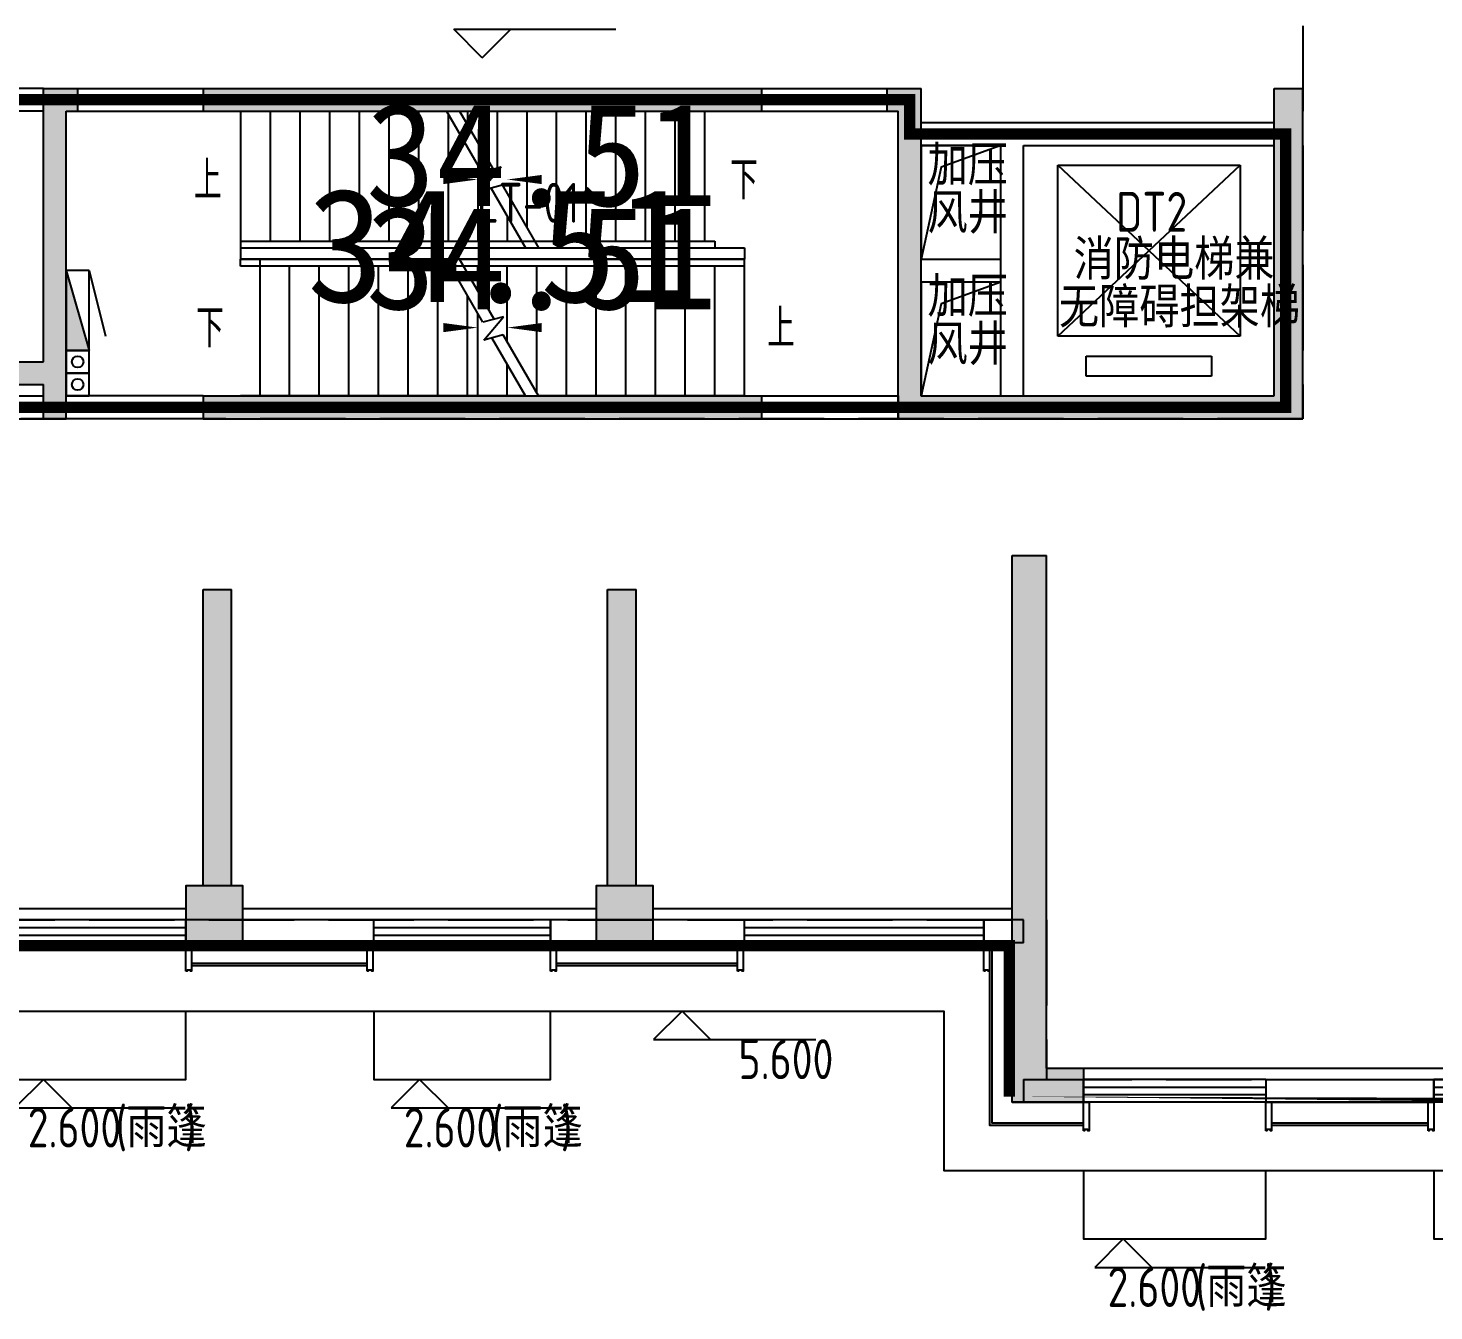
# Model space of a CAD drawing. Extents: x 512858 to 514372, y -232486 to -231710.
# Drawn here: x 513802.54 to 513814.87, y -232343.88 to -232332.62 of the extents above; entities that cross this region are included whole.
import ezdxf

# ---------------------------------------------------------------- set-up
doc = ezdxf.new("R2010")
doc.units = 0
doc.header["$LTSCALE"] = 1000
doc.linetypes.add('DASH', pattern=[0.35, 0.25, -0.1])
doc.layers.get('0').update_dxf_attribs({"color": 252})
for name, color, linetype in [('$面积结果', 7, 'Continuous'), ('0-灰色石材', 253, 'Continuous'), ('2#HXT-2F$0$A-ANNO-100-SYMB', 252, 'Continuous'), ('2#HXT-2F$0$A-FIRE-DOOR', 252, 'Continuous'), ('2#HXT-2F$0$A-HOLE-E', 253, 'Continuous'), ('2#HXT-2F$0$A-PATT-COLU', 253, 'Continuous'), ('2#HXT-2F$0$A-STAIR', 253, 'Continuous'), ('2#HXT-2F$0$A-STR-CONC-B', 253, 'Continuous'), ('2#HXT-2F$0$A-STR-CONC-C', 253, 'Continuous'), ('2#HXT-2F$0$A-WALL-S', 253, 'Continuous'), ('2#HXT-2F$0$AA-DOOR_FIRE_TEXT', 253, 'Continuous'), ('6#-造型-1F（实施版）金属型材-METAL-S', 253, 'Continuous'), ('6#-造型-银白色铝板', 252, 'Continuous'), ('A-ANNO-100-DIM-E', 253, 'Continuous'), ('A-ANNO-100-TXT', 252, 'Continuous'), ('A-ANNO-20-TXT', 252, 'Continuous'), ('A-METAL-E', 253, 'Continuous'), ('A-PATT-COLU', 253, 'Continuous'), ('A-STR-CONC-B', 252, 'Continuous'), ('A-STR-CONC-C', 253, 'Continuous'), ('A-STR-CONC-H', 253, 'Continuous'), ('A-WALL-S', 252, 'Continuous'), ('A-WINDOW', 253, 'Continuous'), ('PUB_HATCH', 252, 'Continuous'), ('PUB_TEXT', 252, 'Continuous')]:
    doc.layers.add(name, color=color, linetype=linetype)
for name, color, linetype, lineweight in [('面积-计容-住宅-1', 1, 'Continuous', 0), ('面积-计容-餐饮便利店--1', 3, 'Continuous', 0), ('面积-计容-餐饮便利店-1', 3, 'Continuous', 0)]:
    doc.layers.add(name, color=color, linetype=linetype, lineweight=lineweight)
doc.styles.add('2#HXT-2F$0$STANDARD', font='GBENOR', dxfattribs={"bigfont": 'GBCBIG'})
doc.styles.add('dw', font='simhei.ttf')
doc.styles.add('TYDG_02', font='TSSDENG.shx', dxfattribs={"width": 0.8, "bigfont": 'hztxt.shx'})

# ---------------------------------------------------------------- blocks, each defined once
blk = doc.blocks.new('2新332#HXT-2F$0$$TWTSYS$00000508')
for p, q in [((-0.5, 0.5), (0.3236161731911125, 1.224064056863426)), ((-0.5, 0.5), (-0.5, -0.5)), ((-0.5, -0.5), (0.5, 0.5)), ((0.5, 0.5), (-0.5, 0.5)), ((0.5, -0.5), (0.5, 0.5)), ((-0.5, -0.5), (0.5, -0.5))]:
    blk.add_line(p, q)
blk.add_solid([(0.5, -0.5), (0.5, 0.5), (-0.5, -0.5)])
blk = doc.blocks.new('2新154_FZH')
blk.add_lwpolyline([(-0.5, -0.5), (0.5, -0.5), (0.5, 0.5), (-0.5, 0.5)], close=True)
at = {"layer": 'PUB_HATCH'}
blk.add_solid([(-0.5, -0.5), (0.5, -0.5), (-0.5, 0.5), (0.5, 0.5)], dxfattribs=at)
blk = doc.blocks.new('2新322#HXT-2F$0$$DorLib2D$00000231')
at = {"color": 0}
for p, q in [((-0.4999999999999947, 7.1e-15), (-0.2500000000000284, 0.4330127018921708)), ((0.5000000000000053, 7.1e-15), (0.250000000000032, 0.4330127018921708))]:
    blk.add_line(p, q, dxfattribs=at)
for centre, radius, start, end in [((-0.4999999999996803, 3.055e-13), 0.499999999999681, 0, 59.99999999996344), ((0.5000000000000426, -2.49e-14), 0.4999999999999835, 120.0000000000366, 180)]:
    blk.add_arc(centre, radius, start, end, dxfattribs=at)
blk = doc.blocks.new('2新312#HXT-2F')
at = {"layer": '2#HXT-2F$0$A-PATT-COLU'}
for points in [[(-52312.02434097727, -20647.7658579464), (-52012.02434097687, -20897.7658579464), (-52012.02434097695, -20497.76585794636), (-52312.02434097695, -20497.76585794636)], [(-59162.02434097696, -20897.76585794636), (-58262.02434097687, -20897.76585794653), (-58112.0243409769, -20814.43252461308), (-58112.02434097696, -20647.76585794636), (-59162.02434097696, -20647.76585794636)], [(-58112.0243409769, -20814.43252461308), (-57962.02434097687, -20897.76585794635), (-54612.02434097695, -20897.76585794636), (-54612.02434097695, -20647.76585794636), (-58112.02434097696, -20647.76585794636)], [(-54612.02434097695, -20647.76585794636), (-54612.02434097695, -20897.76585794636), (-52412.02434097695, -20897.76585794636), (-52412.02434097695, -20647.76585794636)], [(-52412.02434097695, -20647.76585794636), (-52412.02434097695, -20897.76585794636), (-52012.02434097687, -20897.7658579464), (-52312.02434097727, -20647.7658579464)], [(-51162.02434097696, -20897.76585794636), (-50412.02434097678, -20897.76585794636), (-50412.02434097678, -20647.76585794636), (-51162.02434097696, -20647.76585794636)], [(-50412.02434097678, -20647.76585794636), (-50412.02434097678, -20897.76585794636), (-47662.02434097696, -20897.76585794636), (-47662.02434097696, -20647.76585794636)], [(-47662.02434097696, -20647.76585794636), (-47662.02434097696, -20897.76585794636), (-45162.02434097698, -20897.76585794639), (-44862.02434097699, -20647.76585794634)], [(-44862.02434097696, -21497.76585794636), (-44862.02434097699, -20647.76585794634), (-45162.02434097698, -20897.76585794639), (-45162.02434097696, -21497.76585794636)], [(-57962.02434097696, -21397.76585794636), (-57962.02434097687, -20897.76585794635), (-58112.0243409769, -20814.43252461308), (-58262.02434097687, -20897.76585794653), (-58262.02434097696, -21397.76585794636)], [(-58262.02434097696, -23197.76585794636), (-57962.02434097696, -23197.76585794636), (-57962.02434097696, -23097.76187837547), (-58262.02434097696, -23097.76187837547)], [(-55862.02434097697, -23097.76585794568), (-55662.02434097697, -23297.76585794687), (-55562.02434097696, -23297.76585794636), (-55562.02434097696, -23097.76585794636)], [(-55795.35767431027, -25597.76585794636), (-55662.02434097696, -25597.76585794636), (-55662.02434097697, -23297.76585794687), (-55862.02434097697, -23097.76585794568), (-55862.02434097697, -25497.76585794642)], [(-54462.02434097696, -23297.76585794636), (-49562.02434097696, -23297.76585794636), (-49562.02434097696, -23097.76585794636), (-54462.02434097696, -23097.76585794636)], [(-48462.02434097696, -23297.76585794636), (-48362.02434097767, -23297.76585794738), (-48162.02434097687, -23097.76585794617), (-48462.02434097696, -23097.76585794636)], [(-48362.02434097698, -23497.76585794636), (-48162.02434097698, -23497.76585794636), (-48162.02434097687, -23097.76585794617), (-48362.02434097767, -23297.76585794738)], [(-45062.02434097696, -23497.76585794636), (-44812.02434097696, -23497.76585794636), (-44812.02434097696, -23097.76585794636), (-45062.02434097696, -23097.76585794636)], [(-58262.02434097682, -25497.76585794642), (-57962.02434097697, -25497.76585794642), (-57962.02434097696, -23197.76585794636), (-58262.02434097696, -23197.76585794636)], [(-48362.02434097697, -25997.76585794639), (-48162.02434097697, -25797.7658579464), (-48162.02434097698, -23497.76585794636), (-48362.02434097698, -23497.76585794636)], [(-45062.02434097698, -25797.7658579463), (-44812.02434097692, -25997.7658579464), (-44812.02434097696, -23497.76585794636), (-45062.02434097696, -23497.76585794636)], [(-57762.02434097647, -25497.76585794687), (-57762.0243409766, -25697.76585794631), (-55862.02434097687, -25697.76585794631), (-55795.35767431027, -25597.76585794636), (-55862.02434097697, -25497.76585794642)], [(-55862.02434097696, -25897.76585794636), (-55662.02434097696, -25897.76585794636), (-55662.02434097696, -25597.76585794636), (-55795.35767431027, -25597.76585794636), (-55862.02434097687, -25697.76585794631)], [(-55662.02434097696, -25997.76585794636), (-55662.02434097696, -25897.76585794636), (-55862.02434097696, -25897.76585794636), (-55862.02434097696, -25997.76585794636)], [(-54462.02434097696, -25997.76585794633), (-49562.02434097696, -25997.76585794633), (-49562.02434097696, -25797.76585794633), (-54462.02434097696, -25797.76585794633)], [(-48162.02434097697, -25797.7658579464), (-48362.02434097697, -25997.76585794639), (-47362.02434097697, -25997.76585794636), (-47362.02434097697, -25797.76585794636)], [(-47362.02434097697, -25797.76585794636), (-47362.02434097697, -25997.76585794636), (-44812.02434097692, -25997.7658579464), (-45062.02434097698, -25797.7658579463)]]:
    blk.add_hatch(color=256, dxfattribs=at).paths.add_polyline_path(points)
at = {"layer": '2#HXT-2F$0$A-ANNO-100-SYMB'}
for points in [[(-54262.02434097697, -23897.76585794687, 0, 0, 0), (-52052.02434097697, -23897.76585794687, 0, 80.00000000000001, 0), (-52352.02434097697, -23897.76585794687, 0, 0, 0)], [(-49905.78485178182, -23897.76585794687, 0, 0, 0), (-51792.02434097697, -23897.76585794687, 0, 80.00000000000001, 0), (-51492.02434097697, -23897.76585794687, 0, 0, 0)], [(-54262.02434097688, -25197.76585794687, 0, 0, 0), (-52052.02434097688, -25197.76585794687, 0, 80.00000000000001, 0), (-52352.02434097688, -25197.76585794687, 0, 0, 0)], [(-49582.02434097688, -25197.76585794687, 0, 0, 0), (-51792.02434097688, -25197.76585794687, 0, 80.00000000000001, 0), (-51492.02434097688, -25197.76585794687, 0, 0, 0)]]:
    blk.add_lwpolyline(points, format="xyseb", dxfattribs=at)
at = {"layer": '2#HXT-2F$0$A-FIRE-DOOR'}
for p, q in [((-54162.22964395968, -21697.7658579464), (-53162.22964395968, -21697.76585794635)), ((-49462.02434097695, -21697.76585794621), (-48462.02434097695, -21697.76585794621)), ((-54162.22964395968, -21797.7658579464), (-53162.22964395968, -21797.76585794635)), ((-49462.02434097695, -21797.76585794621), (-48462.02434097695, -21797.76585794621))]:
    blk.add_line(p, q, dxfattribs=at)
at = {"layer": '2#HXT-2F$0$A-HOLE-E'}
for points in [[(-54512.02434097688, -21697.76585794639), (-54262.02434097688, -21697.76585794639), (-54262.02434097688, -20897.76585794639), (-54512.02434097688, -20897.76585794639)], [(-53612.02434097688, -21097.76585794639), (-53312.02434097688, -21097.76585794639), (-53312.02434097688, -20897.76585794639), (-53612.02434097688, -20897.76585794639)], [(-52712.02434097703, -21697.76585794638), (-52512.02434097703, -21697.76585794638), (-52512.02434097703, -20897.76585794638), (-52712.02434097703, -20897.76585794638)], [(-50512.02434097615, -20897.76585794636), (-52312.02434097678, -20897.76585794638), (-52312.02434097678, -21697.76582345944), (-50512.02434097615, -21697.76582345943)], [(-47462.02434097697, -23597.76585794642), (-48162.02434097697, -23597.76585794642), (-48162.02434097697, -24597.76585794639), (-47462.02434097697, -24597.76585794639)], [(-47462.02434097706, -24797.76585794642), (-48162.02434097706, -24797.76585794642), (-48162.02434097706, -25797.76585794639), (-47462.02434097706, -25797.76585794639)]]:
    blk.add_lwpolyline(points, close=True, dxfattribs=at)
for points in [[(-54262.02434097688, -20897.76585794639), (-54426.82504989823, -20995.39681127307), (-54512.02434097688, -21697.76585794639)], [(-53312.02434097688, -20897.76585794639), (-53556.00503059058, -20953.30909384519), (-53612.02434097688, -21097.76585794639)], [(-52512.02434097703, -20897.7658579464), (-52651.42053354997, -20968.08950550971), (-52712.02434097703, -21697.76585794633)], [(-50512.02434097666, -20897.76585794641), (-52092.32231622183, -21126.81500173533), (-52312.02434097678, -21697.76582345944)], [(-47462.02434097697, -23597.76585794642), (-47984.16630304794, -23789.41009111749), (-48162.02434097697, -24597.76585794639)], [(-47462.02434097706, -24797.76585794642), (-47984.16630304803, -24989.41009111749), (-48162.02434097706, -25797.76585794639)]]:
    blk.add_lwpolyline(points, dxfattribs=at)
at = {"layer": '2#HXT-2F$0$A-STAIR'}
for p, q in [((-54132.02434097697, -23297.76585794687), (-52326.1695294093, -23297.76585794687)), ((-54132.02434097697, -23297.76585794687), (-54132.02434097687, -24437.76585794687)), ((-53872.02434097697, -23297.76585794687), (-53872.02434097687, -24437.76585794687)), ((-53612.02434097697, -23297.76585794687), (-53612.02434097687, -24437.76585794687)), ((-53352.02434097697, -23297.76585794687), (-53352.02434097687, -24437.76585794687)), ((-53092.02434097697, -23297.76585794687), (-53092.02434097687, -24437.76585794687)), ((-52832.02434097697, -23297.76585794687), (-52832.02434097687, -24437.76585794687)), ((-52572.02434097697, -23297.76585794687), (-52572.02434097687, -24437.76585794687)), ((-52326.16952940967, -23297.76585794687), (-52016.94307331976, -23833.36179093902)), ((-52210.69947557159, -23297.76585794687), (-49712.02434097697, -23297.76585794687)), ((-52210.69947557178, -23297.76585794687), (-51916.94307331978, -23806.5668716959)), ((-52142.02434097706, -23297.76585794691), (-52142.02434097704, -23416.71468028157)), ((-51882.02434097706, -23297.7658579469), (-51882.024340977, -23797.2104255644)), ((-51622.02434097706, -23297.76585794687), (-51622.02434097697, -24317.38110021746)), ((-51362.02434097706, -23297.76585794687), (-51362.02434097696, -24437.76585794687)), ((-51102.02434097706, -23297.76585794687), (-51102.02434097696, -24437.76585794687)), ((-50842.02434097706, -23297.76585794687), (-50842.02434097696, -24437.76585794687)), ((-50582.02434097706, -23297.76585794687), (-50582.02434097696, -24437.76585794687)), ((-50322.02434097706, -23297.76585794687), (-50322.02434097696, -24437.76585794687)), ((-50062.02434097706, -23297.76585794687), (-50062.02434097696, -24437.76585794687)), ((-52312.0243409769, -23322.26604299442), (-52312.02434097687, -24437.76585794687)), ((-57712.02434097695, -24972.76585794646), (-57712.02434097695, -23472.76585794651)), ((-57712.02434097695, -23472.76585794651), (-56112.02434097698, -23472.76585794651)), ((-57712.02434097695, -24972.76585794646), (-56112.02434097698, -23472.76585794651)), ((-57712.02434097695, -23472.76585794651), (-56112.02434097698, -24972.76585794646)), ((-56112.02434097698, -23472.76585794651), (-56112.02434097698, -24972.76585794646)), ((-52052.02434097687, -23772.59925296235), (-52052.02434097687, -24437.76585794687)), ((-51844.59152206958, -23787.18033196786), (-52017.48375643716, -23993.22527340706)), ((-52016.94307331976, -23833.36179093902), (-51844.59152206958, -23787.18033196786)), ((-46962.024340977, -25272.7658579464), (-46962.024340977, -23772.76585794637)), ((-46962.024340977, -23772.76585794637), (-45362.02434097698, -23772.76585794637)), ((-46962.024340977, -25272.7658579464), (-45362.02434097698, -23772.76585794637)), ((-46962.024340977, -23772.76585794637), (-45362.02434097698, -25272.7658579464)), ((-45362.02434097698, -23772.76585794637), (-45362.02434097698, -25272.7658579464)), ((-52017.48375643716, -23993.22527340706), (-51837.08376988862, -23944.88724269572)), ((-51937.0837698886, -23971.68216193884), (-51633.34920638218, -24497.76585794687)), ((-51837.08376988862, -23944.88724269572), (-51517.8791525442, -24497.76585794687)), ((-51792.02434097683, -24222.93246293155), (-51792.02434097687, -24437.76585794687)), ((-54132.02434097687, -24437.76585794687), (-54132.02434097697, -24497.76585794687)), ((-54132.02434097697, -24437.76585794687), (-49972.02434097694, -24437.76585794687)), ((-54132.02434097697, -24437.76585794687), (-54132.02434097697, -24497.76585794687)), ((-54132.02434097697, -24497.76585794687), (-51633.34920638249, -24497.76585794687)), ((-54132.02434097697, -24497.76585794687), (-49972.02434097694, -24497.76585794687)), ((-51607.87915254406, -24497.76585794687), (-49802.02434097706, -24497.76585794687)), ((-49972.02434097694, -24437.76585794687), (-49972.02434097694, -24497.76585794687)), ((-49712.02434097688, -24597.76585794687), (-54132.02434097688, -24597.76585794687)), ((-54132.02434097688, -24657.76585794687), (-54132.02434097688, -24597.76585794687)), ((-49712.02434097688, -24657.76585794687), (-54132.02434097688, -24657.76585794687)), ((-52156.16952940944, -24597.76585794687), (-53962.02434097691, -24597.76585794687)), ((-53962.0243409769, -24657.76585794687), (-53962.02434097691, -24597.76585794687)), ((-53962.02434097691, -25797.76585794687), (-53962.0243409769, -24657.76585794687)), ((-53702.02434097691, -25797.76585794687), (-53702.0243409769, -24657.76585794687)), ((-53442.02434097691, -25797.76585794687), (-53442.0243409769, -24657.76585794687)), ((-53182.02434097691, -25797.76585794687), (-53182.0243409769, -24657.76585794687)), ((-52922.02434097691, -25797.76585794687), (-52922.0243409769, -24657.76585794687)), ((-52662.02434097691, -25797.76585794687), (-52662.0243409769, -24657.76585794687)), ((-52402.02434097691, -25797.76585794687), (-52402.0243409769, -24657.76585794687)), ((-52006.96491206615, -25150.64447319613), (-52326.16952940951, -24597.76585794687)), ((-49712.02434097688, -24597.76585794687), (-52210.69947557161, -24597.76585794687)), ((-51906.96491206612, -25123.84955395301), (-52210.69947557166, -24597.76585794687)), ((-52052.02434097671, -24872.599252963), (-52052.02434097687, -24657.76585794687)), ((-51792.02434097671, -25322.93246293129), (-51792.02434097687, -24657.76585794687)), ((-51532.02434097671, -25773.26567289942), (-51532.02434097687, -24657.76585794687)), ((-51272.02434097688, -25797.76585794687), (-51272.02434097687, -24657.76585794687)), ((-51012.02434097688, -25797.76585794687), (-51012.02434097687, -24657.76585794687)), ((-50752.02434097688, -25797.76585794687), (-50752.02434097687, -24657.76585794687)), ((-50492.02434097688, -25797.76585794687), (-50492.02434097687, -24657.76585794687)), ((-50232.02434097688, -25797.76585794687), (-50232.02434097687, -24657.76585794687)), ((-49972.02434097688, -25797.76585794687), (-49972.02434097687, -24657.76585794687)), ((-49712.02434097687, -24657.76585794687), (-49712.02434097688, -24597.76585794687)), ((-49712.02434097688, -24657.76585794687), (-49712.02434097688, -24597.76585794687)), ((-49712.02434097688, -25797.76585794687), (-49712.02434097687, -24657.76585794687)), ((-56112.02434097698, -24972.76585794646), (-57712.02434097695, -24972.76585794646)), ((-52142.02434097691, -25797.76585794687), (-52142.02434097691, -24916.71468028148)), ((-57437.024340977, -25322.76585794667), (-57437.024340977, -25147.76585794656)), ((-57437.024340977, -25147.76585794656), (-56387.02434097692, -25147.76585794656)), ((-56387.02434097692, -25147.76585794656), (-56387.02434097692, -25322.76585794667)), ((-52052.02434097688, -25797.76585794687), (-52052.0243409767, -25072.59925296285)), ((-51826.56492551669, -25102.30644248669), (-52006.96491206615, -25150.64447319613)), ((-51999.45715988427, -25308.35138392589), (-51826.56492551669, -25102.30644248669)), ((-51827.10560863372, -25262.16992495497), (-51999.45715988427, -25308.35138392589)), ((-51517.87915254413, -25797.76585794687), (-51827.10560863372, -25262.16992495497)), ((-45362.02434097698, -25272.7658579464), (-46962.024340977, -25272.7658579464)), ((-56387.02434097692, -25322.76585794667), (-57437.024340977, -25322.76585794667)), ((-51633.34920638222, -25797.76585794687), (-51927.10560863378, -25288.9648441981)), ((-51792.02434097688, -25797.76585794687), (-51792.02434097671, -25522.93246293114)), ((-46712.02434097699, -25622.7658579463), (-46712.02434097699, -25447.7658579464)), ((-46712.02434097699, -25447.7658579464), (-45612.02434097693, -25447.7658579464)), ((-45612.02434097693, -25447.7658579464), (-45612.02434097693, -25622.7658579463)), ((-45612.02434097693, -25622.7658579463), (-46712.02434097699, -25622.7658579463)), ((-51633.3492063822, -25797.76585794688), (-54132.02434097688, -25797.76585794687)), ((-49712.02434097688, -25797.76585794687), (-51517.87915254437, -25797.76585794687))]:
    blk.add_line(p, q, dxfattribs=at)
at = {"layer": '2#HXT-2F$0$A-STR-CONC-B'}
for p, q in [((-52312.02434097727, -20647.7658579464), (-52312.02434097695, -20497.76585794636)), ((-52012.02434097687, -20897.7658579464), (-52012.02434097695, -20497.76585794636)), ((-59162.02434097696, -20647.76585794636), (-58112.02434097696, -20647.76585794636)), ((-59162.02434097696, -20647.76585794636), (-59162.02434097696, -20897.76585794636)), ((-58112.02434097696, -20647.76585794636), (-54612.02434097695, -20647.76585794636)), ((-54612.02434097695, -20647.76585794636), (-52412.02434097695, -20647.76585794636)), ((-52412.02434097695, -20647.76585794636), (-52312.02434097727, -20647.7658579464)), ((-51162.02434097696, -20647.76585794636), (-50412.02434097678, -20647.76585794636)), ((-51162.02434097696, -20647.76585794636), (-51162.02434097696, -20897.76585794636)), ((-50412.02434097678, -20647.76585794636), (-47662.02434097696, -20647.76585794636)), ((-47662.02434097696, -20647.76585794636), (-44862.02434097699, -20647.76585794634)), ((-44862.02434097696, -21497.76585794636), (-44862.02434097699, -20647.76585794634)), ((-59162.02434097696, -20897.76585794636), (-58262.02434097687, -20897.76585794653)), ((-58262.02434097696, -21397.76585794636), (-58262.02434097687, -20897.76585794653)), ((-57962.02434097696, -21397.76585794636), (-57962.02434097687, -20897.76585794635)), ((-57962.02434097687, -20897.76585794635), (-54612.02434097695, -20897.76585794636)), ((-54612.02434097695, -20897.76585794636), (-52412.02434097695, -20897.76585794636)), ((-52412.02434097695, -20897.76585794636), (-52012.02434097687, -20897.7658579464)), ((-51162.02434097696, -20897.76585794636), (-50412.02434097678, -20897.76585794636)), ((-50412.02434097678, -20897.76585794636), (-47662.02434097696, -20897.76585794636)), ((-47662.02434097696, -20897.76585794636), (-45162.02434097698, -20897.76585794639)), ((-45162.02434097696, -21497.76585794636), (-45162.02434097698, -20897.76585794639)), ((-58262.02434097696, -21397.76585794636), (-57962.02434097696, -21397.76585794636)), ((-45162.02434097696, -21497.76585794636), (-44862.02434097696, -21497.76585794636)), ((-58262.02434097696, -23197.76585794636), (-58262.02434097696, -23097.76187837547)), ((-58262.02434097696, -23097.76187837547), (-57962.02434097696, -23097.76187837547)), ((-57962.02434097696, -23197.76585794636), (-57962.02434097696, -23097.76187837547)), ((-55862.02434097697, -23097.76585794568), (-55562.02434097696, -23097.76585794636)), ((-55862.02434097697, -25497.76585794642), (-55862.02434097697, -23097.76585794568)), ((-55562.02434097696, -23097.76585794636), (-55562.02434097696, -23297.76585794636)), ((-54462.02434097696, -23097.76585794636), (-49562.02434097696, -23097.76585794636)), ((-54462.02434097696, -23097.76585794636), (-54462.02434097696, -23297.76585794636)), ((-49562.02434097696, -23097.76585794636), (-49562.02434097696, -23297.76585794636)), ((-48462.02434097696, -23097.76585794636), (-48162.02434097687, -23097.76585794617)), ((-48462.02434097696, -23097.76585794636), (-48462.02434097696, -23297.76585794636)), ((-48162.02434097698, -23497.76585794636), (-48162.02434097687, -23097.76585794617)), ((-45062.02434097696, -23497.76585794636), (-45062.02434097696, -23097.76585794636)), ((-45062.02434097696, -23097.76585794636), (-44812.02434097696, -23097.76585794636)), ((-44812.02434097696, -23497.76585794636), (-44812.02434097696, -23097.76585794636)), ((-58262.02434097704, -25497.76585794649), (-58262.02434097696, -23197.76585794636)), ((-57962.02434097697, -25497.76585794642), (-57962.02434097696, -23197.76585794636)), ((-55662.02434097697, -23297.76585794687), (-55562.02434097696, -23297.76585794636)), ((-55662.02434097696, -25597.76585794636), (-55662.02434097697, -23297.76585794687)), ((-54462.02434097696, -23297.76585794636), (-49562.02434097696, -23297.76585794636)), ((-48462.02434097696, -23297.76585794636), (-48362.02434097767, -23297.76585794738)), ((-48362.02434097698, -23497.76585794636), (-48362.02434097767, -23297.76585794738)), ((-48362.02434097697, -25997.76585794639), (-48362.02434097698, -23497.76585794636)), ((-48162.02434097697, -25797.7658579464), (-48162.02434097698, -23497.76585794636)), ((-45062.02434097698, -25797.7658579463), (-45062.02434097696, -23497.76585794636)), ((-44812.02434097692, -25997.7658579464), (-44812.02434097696, -23497.76585794636)), ((-57762.02434097662, -25497.76585794642), (-55862.02434097697, -25497.76585794642)), ((-55662.02434097696, -25897.76585794636), (-55662.02434097696, -25597.76585794636)), ((-57762.02434097674, -25697.76585794636), (-55862.02434097687, -25697.76585794631)), ((-55862.02434097696, -25897.76585794636), (-55862.02434097687, -25697.76585794631)), ((-55862.02434097696, -25997.76585794636), (-55862.02434097696, -25897.76585794636)), ((-55662.02434097696, -25997.76585794636), (-55662.02434097696, -25897.76585794636)), ((-54462.02434097696, -25797.76585794633), (-49562.02434097696, -25797.76585794633)), ((-54462.02434097696, -25797.76585794633), (-54462.02434097696, -25997.76585794633)), ((-49562.02434097696, -25797.76585794633), (-49562.02434097696, -25997.76585794633)), ((-48162.02434097697, -25797.7658579464), (-47362.02434097697, -25797.76585794636)), ((-47362.02434097697, -25797.76585794636), (-45062.02434097698, -25797.7658579463)), ((-55862.02434097696, -25997.76585794636), (-55662.02434097696, -25997.76585794636)), ((-54462.02434097696, -25997.76585794633), (-49562.02434097696, -25997.76585794633)), ((-48362.02434097697, -25997.76585794639), (-47362.02434097697, -25997.76585794636)), ((-47362.02434097697, -25997.76585794636), (-44812.02434097692, -25997.7658579464))]:
    blk.add_line(p, q, dxfattribs=at)
at = {"layer": '2#HXT-2F$0$A-WALL-S'}
for p, q in [((-52012.02434097687, -20697.76585794647), (-51162.02434097696, -20697.76585794636)), ((-54712.02434097713, -21797.76585794644), (-54712.02434097713, -20897.76585794635)), ((-54512.02434097688, -21697.76585794641), (-54512.02434097688, -20897.76585794635)), ((-52512.02434097703, -21697.76585794631), (-52512.02434097703, -20897.7658579464)), ((-52312.02434097677, -21697.76585794634), (-52312.02434097678, -20897.7658579464)), ((-52012.0243409771, -20897.76585794635), (-51162.02434097696, -20897.76585794636)), ((-50512.02434097678, -21497.76585790649), (-50512.02434097667, -20897.76585794642)), ((-50412.02434097679, -21497.76585790634), (-50412.0243409768, -20897.76585794642)), ((-47762.024340977, -21697.76585794622), (-47762.024340977, -20897.76585794639)), ((-47562.02434097696, -21797.7658579462), (-47562.02434097695, -20897.76585794639)), ((-50512.02434097693, -21697.76585794624), (-50512.02434097678, -21497.76585790649)), ((-50412.02434097679, -21497.76585790634), (-49562.02434100593, -21497.76585790633)), ((-49562.02434100593, -21697.76585794622), (-49562.02434100593, -21497.76585790633)), ((-54162.2296439598, -21697.76585794644), (-54512.02434097688, -21697.76585794641)), ((-54162.22964395979, -21797.76585794639), (-54162.2296439598, -21697.76585794644)), ((-52512.02434097703, -21697.76585794631), (-53162.22964395981, -21697.76585794639)), ((-53162.22964395981, -21697.76585794639), (-53162.2296439598, -21797.76585794633)), ((-52312.02434097677, -21697.76585794634), (-50512.02434097693, -21697.76585794624)), ((-50412.02434097654, -21797.76585794623), (-50412.02434097653, -21597.76585790638)), ((-50412.02434097653, -21597.76585790638), (-49662.02434100707, -21597.76585790638)), ((-49662.02434100708, -21797.7658579462), (-49662.02434100707, -21597.76585790638)), ((-49462.02434097737, -21697.76585794622), (-49562.02434100593, -21697.76585794622)), ((-49462.02434097737, -21797.76585794615), (-49462.02434097737, -21697.76585794622)), ((-47762.024340977, -21697.76585794622), (-48462.02434097708, -21697.76585794622)), ((-48462.02434097708, -21697.76585794622), (-48462.02434097707, -21797.76585794615)), ((-54712.02434097713, -21797.76585794644), (-54162.22964395979, -21797.76585794639)), ((-53162.2296439598, -21797.76585794633), (-52412.02434097695, -21797.76585794632)), ((-52412.02434097695, -21797.76585794632), (-50412.02434097654, -21797.76585794623)), ((-49662.02434100708, -21797.7658579462), (-49462.02434097737, -21797.76585794615)), ((-48462.02434097707, -21797.76585794615), (-47562.02434097696, -21797.7658579462)), ((-55862.02434097699, -23097.76585794642), (-57962.02434097675, -23097.76585794642)), ((-55562.02434097696, -23097.76585794636), (-54462.02434097696, -23097.76585794636)), ((-49562.02434097696, -23097.76585794636), (-48462.02434097696, -23097.76585794636)), ((-55862.02434097697, -23297.76585794631), (-57962.02434097675, -23297.76585794631)), ((-55562.02434097696, -23297.76585794636), (-54462.02434097696, -23297.76585794636)), ((-49562.02434097696, -23297.76585794636), (-48462.02434097696, -23297.76585794636)), ((-48162.02434097687, -23397.76585794642), (-47362.02434097697, -23397.76585794636)), ((-47362.02434097697, -23397.76585794636), (-45062.02434097698, -23397.76585794635)), ((-48162.02434097687, -23597.76585794642), (-47462.02434097697, -23597.76585794642)), ((-47462.02434097698, -25797.7658579463), (-47462.02434097697, -23597.76585794642)), ((-47262.02434097698, -25797.7658579463), (-47262.02434097698, -23597.7658579464)), ((-47262.02434097698, -23597.7658579464), (-45062.02434097698, -23597.7658579464)), ((-54132.02434097688, -24497.76585794687), (-49712.02434097688, -24497.76585794687)), ((-54132.02434097688, -24497.76585794687), (-54132.02434097688, -24597.76585794687)), ((-49712.02434097688, -24497.76585794687), (-49712.02434097688, -24597.76585794687)), ((-54132.02434097688, -24597.76585794687), (-49712.02434097688, -24597.76585794687)), ((-57762.02434097681, -25797.76585794639), (-55862.02434097767, -25797.76585794642)), ((-54462.02434097696, -25797.76585794633), (-55662.02434097687, -25797.76585794647)), ((-49562.02434097696, -25797.76585794636), (-48362.02434097697, -25797.76585794636)), ((-48362.02434097697, -25797.76585794636), (-48362.02434097697, -25997.76585794636)), ((-57762.02434097693, -25997.76585794642), (-55862.02434097767, -25997.76585794631)), ((-54462.02434097696, -25997.76585794633), (-55662.02434097687, -25997.76585794628)), ((-49562.02434097696, -25997.76585794636), (-48362.02434097697, -25997.76585794636))]:
    blk.add_line(p, q, dxfattribs=at)
at = {"layer": '2#HXT-2F$0$AA-DOOR_FIRE_TEXT'}
for points in [[(-55462.02434097687, -25397.76585794632), (-55662.02434097687, -25397.76585794632), (-55662.02434097687, -25597.76585794632), (-55462.02434097687, -25597.76585794632)], [(-55462.02434097687, -25597.76585794632), (-55662.02434097687, -25597.76585794632), (-55662.02434097687, -25797.76585794632), (-55462.02434097687, -25797.76585794632)]]:
    blk.add_lwpolyline(points, close=True, dxfattribs=at)
for centre in [(-55562.02571192084, -25497.76585794632), (-55562.02571192084, -25697.76585794632)]:
    blk.add_circle(centre, 50, dxfattribs=at)
at = {"layer": '2#HXT-2F$0$A-FIRE-DOOR', "xscale": 1000, "yscale": -1000, "zscale": 100}
for p in [(-53662.22964395968, -21747.76585794638), (-48962.02434097695, -21747.76585794621)]:
    blk.add_blockref('2新322#HXT-2F$0$$DorLib2D$00000231', p, dxfattribs=at)
at = {"layer": '2#HXT-2F$0$A-STR-CONC-C', "xscale": 499.9999999996726, "yscale": 499.9999999996726, "zscale": 499.9999999996726, "rotation": 1.66753e-11}
blk.add_blockref('2新154_FZH', (-58012.02434097664, -25747.76585794658), dxfattribs=at)
at = {"layer": '2#HXT-2F$0$AA-DOOR_FIRE_TEXT', "xscale": 700.0000000000001, "yscale": 200.0000000000001, "zscale": 700.0000000000001}
for p, rotation in [((-50062.02434097653, -21697.76585790653), 180), ((-55562.02708286481, -25047.76585794632), 270)]:
    blk.add_blockref('2新332#HXT-2F$0$$TWTSYS$00000508', p, dxfattribs=dict(at, rotation=rotation))
at = {"layer": 'PUB_TEXT', "color": 7, "style": '2#HXT-2F$0$STANDARD'}
for s, p in [('上', (-54540.53497927484, -24072.76585794687)), ('下', (-49835.78485178182, -24072.76585794687)), ('下', (-54521.91795799816, -25372.76585794687)), ('上', (-49512.02434097688, -25372.76585794687))]:
    blk.add_text(s, height=337.5886524822695, dxfattribs=at).set_placement(p)
blk = doc.blocks.new('2新692F柱')
at = {"layer": 'A-PATT-COLU'}
for points in [[(-47362.0243409769, -31997.76585794631), (-47062.02434097694, -31697.76585794631), (-47062.02434097696, -27197.76430137519), (-47362.02434097696, -27197.76430137519)], [(-54462.02434097696, -30097.76405845737), (-54212.02434097696, -30097.76405845732), (-54212.02434097696, -27497.7640584573), (-54462.02434097696, -27497.7640584573)], [(-50912.02434097694, -30097.76405845738), (-50662.02434097694, -30097.76405845733), (-50662.02434097696, -27497.7640584573), (-50912.02434097696, -27497.7640584573)], [(-47062.02434097694, -31697.76585794631), (-47362.0243409769, -31997.76585794631), (-46737.02434097693, -31997.76585794638), (-46737.02434097693, -31697.76585794638)]]:
    blk.add_hatch(color=256, dxfattribs=at).paths.add_polyline_path(points)
at = {"layer": 'A-STR-CONC-B'}
for p, q in [((-47362.0243409769, -31997.76585794631), (-47362.02434097696, -27197.76430137519)), ((-47362.02434097696, -27197.76430137519), (-47062.02434097696, -27197.76430137519)), ((-47062.02434097694, -31697.76585794631), (-47062.02434097696, -27197.76430137519)), ((-54462.02434097698, -30097.76405845702), (-54462.02434097696, -27497.7640584573)), ((-54462.02434097696, -27497.7640584573), (-54212.02434097696, -27497.7640584573)), ((-54212.02434097698, -30097.76405845697), (-54212.02434097696, -27497.7640584573)), ((-50912.02434097693, -30097.76405845725), (-50912.02434097696, -27497.7640584573)), ((-50912.02434097696, -27497.7640584573), (-50662.02434097696, -27497.7640584573)), ((-50662.02434097693, -30097.7640584572), (-50662.02434097696, -27497.7640584573)), ((-47062.02434097694, -31697.76585794631), (-46737.02434097693, -31697.76585794638)), ((-46737.02434097693, -31697.76585794638), (-46737.02434097693, -31997.76585794638)), ((-47362.0243409769, -31997.76585794631), (-46737.02434097693, -31997.76585794638))]:
    blk.add_line(p, q, dxfattribs=at)
at = {"layer": 'A-STR-CONC-C', "xscale": 500, "yscale": 500, "zscale": 500, "rotation": 1.16727e-11}
for p in [(-54362.02434097702, -30347.76405845735), (-50762.02434097702, -30347.76405845735)]:
    blk.add_blockref('2新154_FZH', p, dxfattribs=at)
blk = doc.blocks.new('2新164a-waraet5465478')
at = {"layer": '6#-造型-1F（实施版）金属型材-METAL-S'}
blk.add_lwpolyline([(2224547.201306965, 326871.1637832528), (2224547.201306965, 327121.1637832531), (2224597.201306965, 327121.1637832531), (2224597.201306965, 326871.1637832529), (2224587.201306965, 326871.1637832529), (2224587.201306965, 326881.1637832529), (2224557.201306965, 326881.1637832528), (2224557.201306965, 326871.1637832528)], close=True, dxfattribs=at)
blk = doc.blocks.new('2新160a-dsrtr678jfghj')
at = {"layer": '0-灰色石材'}
for p, q in [((2309475.556614425, 553947.9554066155), (2311015.556614425, 553947.9554066155)), ((2309475.556614425, 553927.9554066155), (2311015.556614425, 553927.9554066155)), ((2312675.556614425, 553947.9554066154), (2314265.556614425, 553947.9554066154)), ((2312675.556614425, 553927.9554066154), (2314265.556614425, 553927.9554066154)), ((2318950.763925761, 552547.9219618023), (2320325.643747831, 552547.9219618023)), ((2318950.763925761, 552527.9219618023), (2320325.643747831, 552527.9219618023))]:
    blk.add_line(p, q, dxfattribs=at)
for points in [[(2316475.788805669, 554127.9554066135), (2316475.788805669, 552527.9219618023), (2317300.76392576, 552527.9219618023)], [(2316495.788805669, 554127.9554066135), (2316495.788805669, 552547.9219618023), (2317300.76392576, 552547.9219618023)]]:
    blk.add_lwpolyline(points, dxfattribs=at)
at = {"layer": '6#-造型-1F（实施版）金属型材-METAL-S'}
blk.add_lwpolyline([(2316425.788805669, 554127.955406614), (2316475.788805669, 554127.9554066135), (2316475.788805669, 553877.9554066139)], dxfattribs=at)
at = {"layer": '6#-造型-银白色铝板'}
for p in [(84878.35530746123, 227006.7916233311), (86468.3553074603, 227006.7916233609), (88078.3553074603, 227006.7916233609), (89718.35530745983, 227006.7916233609), (91878.58749870444, 227006.7916233609), (92753.5405674479, 225606.7581785285), (94353.67017336981, 225606.7581785285), (95778.4424408665, 225606.7581785494)]:
    blk.add_blockref('2新164a-waraet5465478', p, dxfattribs=at)
blk = doc.blocks.new('2新13$WINLIB2D$00000001')
at = {"color": 0}
for points in [[(-0.4999999999999964, 0.5000000000000142), (-0.4999999999999964, -0.4999999999999858)], [(-0.4999999999999964, 0.5000000000000142), (0.5000000000000036, 0.5000000000000142)], [(0.5000000000000036, -0.4999999999999858), (0.5000000000000036, 0.5000000000000142)], [(0.5000000000000036, 0.1666666666666714), (-0.4999999999999964, 0.1666666666666714)], [(0.5000000000000036, -0.1666666666666572), (-0.4999999999999964, -0.1666666666666572)], [(-0.4999999999999964, -0.4999999999999858), (0.5000000000000036, -0.4999999999999858)]]:
    blk.add_lwpolyline(points, dxfattribs=at)

msp = doc.modelspace()

# ---------------------------------------------------------------- linework, layer by layer
at = {"color": 252, "linetype": 'DASH', "ltscale": 0.003}
msp.add_lwpolyline([(513800.2704034354, -232334.6500645872), (513797.7204034354, -232334.6500647685), (513797.7204034354, -232337.0500646779), (513797.8204034354, -232337.0500646779), (513797.8204034354, -232340.4500646779), (513811.4704034354, -232340.4501509286), (513811.4704034354, -232341.8500664773), (513816.4704034354, -232341.8500664773), (513816.4704034354, -232338.3500650727), (513820.8704314363, -232338.350150756), (513820.8704033855, -232334.1500664694), (513822.5704035682, -232334.1500664694), (513822.5704059104, -232331.7500664773), (513822.3704034354, -232331.7500664773), (513822.3704034354, -232331.5500664773), (513813.7204034354, -232331.5500664773), (513813.7204034354, -232336.0500664773), (513800.2704034354, -232336.0500664773)], close=True, dxfattribs=at)
at = {"layer": 'A-ANNO-100-DIM-E', "color": 252}
for p, q in [((513806.5204034611, -232332.8814303114), (513806.2704034611, -232332.6314303114)), ((513806.2704034611, -232332.6314303114), (513807.6934034611, -232332.6314303114)), ((513806.5204034611, -232332.8814303114), (513806.7704034611, -232332.6314303114)), ((513808.2744879956, -232341.2500646699), (513808.0244879956, -232341.5000646699)), ((513808.2744879956, -232341.2500646699), (513808.5244879956, -232341.5000646699)), ((513808.0244879956, -232341.5000646699), (513809.4474879956, -232341.5000646699)), ((513802.6700496508, -232341.8500995027), (513802.4200496508, -232342.1000995027)), ((513802.6700496508, -232341.8500995027), (513802.9200496508, -232342.1000995027)), ((513805.9700496508, -232341.8500995027), (513805.7200496508, -232342.1000995027)), ((513805.9700496508, -232341.8500995027), (513806.2200496508, -232342.1000995027)), ((513802.4200496508, -232342.1000995027), (513803.8430496508, -232342.1000995027)), ((513805.7200496508, -232342.1000995027), (513807.1430496508, -232342.1000995027)), ((513812.1451316313, -232343.2500664694), (513811.8951316313, -232343.5000664694)), ((513812.1451316313, -232343.2500664694), (513812.3951316313, -232343.5000664694)), ((513811.8951316313, -232343.5000664694), (513813.3181316314, -232343.5000664694))]:
    msp.add_line(p, q, dxfattribs=at)
at = {"layer": 'A-METAL-E', "color": 252}
for points in [[(513764.7704033855, -232324.4500664197), (513786.9704033855, -232324.4500664197), (513786.9704033855, -232338.4500646699), (513795.4704033855, -232338.4500646699), (513795.4704033855, -232341.2500646699), (513810.5704033855, -232341.2500646699), (513810.5704033855, -232342.6500664694), (513823.4704033889, -232342.6500664694), (513823.4704033889, -232313.7500663767), (513806.6702036904, -232313.7500664723)], [(513802.3203214548, -232341.2500646699), (513802.3203214548, -232341.8500995027), (513803.9203214548, -232341.8500995027), (513803.9203214548, -232341.2500646699)], [(513805.570321405, -232341.2500646699), (513805.570321405, -232341.8500995027), (513807.1203214049, -232341.8500995027), (513807.1203214049, -232341.2500646699)], [(513811.7954034354, -232342.6500664694), (513811.7954034354, -232343.2500664694), (513813.3954034354, -232343.2500664694), (513813.3954034354, -232342.6500664694)], [(513814.8704034354, -232342.6500664694), (513814.8704034354, -232343.2500664694), (513816.4704034354, -232343.2500664694), (513816.4704034354, -232342.6500664694)]]:
    msp.add_lwpolyline(points, dxfattribs=at)
at = {"layer": 'A-STR-CONC-H', "color": 252}
for points in [[(513805.1704070838, -232314.9500664774), (513805.4704070838, -232314.9500664774), (513805.4704070838, -232315.2500664773), (513806.0704034354, -232315.2500664773), (513806.0704034354, -232314.9500664774), (513806.4704070838, -232314.9500664774), (513806.4704070838, -232314.3500664773), (513822.8704034372, -232314.3500661784), (513822.8704034372, -232342.0500664652), (513811.1704034354, -232342.0500664774), (513811.1704034354, -232340.6500646778), (513796.0704034354, -232340.6500646778), (513796.0704034354, -232337.8500646779), (513789.1704034354, -232337.8500646779), (513789.1704034354, -232322.2500660348), (513765.1704034354, -232322.2500660348)], [(513798.2204034354, -232340.3500646779), (513803.9204034354, -232340.3500646779)], [(513804.4204034354, -232340.3500646779), (513807.5204034354, -232340.3500646779)], [(513808.0204034354, -232340.3500646779), (513811.1704034354, -232340.3500646779)], [(513811.7954034354, -232341.7500664773), (513816.4704034354, -232341.7500664773)]]:
    msp.add_lwpolyline(points, dxfattribs=at)
at = {"layer": 'A-WALL-S', "color": 252}
for p, q in [((513805.5704034297, -232340.4500646779), (513803.9204034354, -232340.4500646779)), ((513808.8204034354, -232340.4500646779), (513807.1204034297, -232340.4500646779)), ((513811.2704034354, -232340.4500646779), (513810.9204034354, -232340.4500646779)), ((513811.2704034354, -232340.6500646778), (513811.2704034354, -232340.4500646779)), ((513805.5704034297, -232340.6500646778), (513803.9204034354, -232340.6500646778)), ((513808.8204034354, -232340.6500646778), (513807.1204034297, -232340.6500646778)), ((513811.2704034354, -232340.6500646778), (513810.9204034354, -232340.6500646778)), ((513811.2704034354, -232341.8500664773), (513811.7954034354, -232341.8500664773)), ((513811.2704034354, -232341.8500664773), (513811.2704034354, -232342.0500664773)), ((513813.3954034354, -232341.8500664773), (513814.8704034354, -232341.8500664773)), ((513811.2704034354, -232342.0500664773), (513811.7954034354, -232342.0500664773)), ((513813.3954034354, -232342.0500664773), (513814.8704034354, -232342.0500664773))]:
    msp.add_line(p, q, dxfattribs=at)
for points in [[(513803.9204034354, -232340.6500646778), (513803.9204034354, -232340.4500646779)], [(513805.5704034297, -232340.6500646778), (513805.5704034297, -232340.4500646779)], [(513807.1204034297, -232340.6500646778), (513807.1204034297, -232340.4500646779)], [(513808.8204034354, -232340.6500646778), (513808.8204034354, -232340.4500646779)], [(513810.9204034354, -232340.6500646778), (513810.9204034354, -232340.4500646779)], [(513811.7954034354, -232341.8500664773), (513811.7954034354, -232342.0500664773)], [(513813.3954034354, -232341.8500664773), (513813.3954034354, -232342.0500664773)], [(513814.8704034354, -232341.8500664773), (513814.8704034354, -232342.0500664773)]]:
    msp.add_lwpolyline(points, dxfattribs=at)
at = {"layer": '面积-计容-住宅-1', "const_width": 0.1}
msp.add_lwpolyline([(513800.4204034354, -232333.2500664693), (513810.2704034354, -232333.2500664773), (513810.2704034354, -232333.5500664694), (513813.5704033855, -232333.5500664694), (513813.5704033855, -232335.9500664773), (513800.4204034354, -232335.9500664693)], close=True, dxfattribs=at)
at = {"layer": '面积-计容-餐饮便利店--1', "const_width": 0.1}
msp.add_lwpolyline([(513800.4204034354, -232333.2500664693), (513810.2704034354, -232333.2500664773), (513810.2704034354, -232333.5500664694), (513813.5704033855, -232333.5500664694), (513813.5704033855, -232335.9500664773), (513800.4204034354, -232335.9500664693)], close=True, dxfattribs=at)
at = {"layer": '面积-计容-餐饮便利店-1', "color": 3, "const_width": 0.1}
msp.add_lwpolyline([(513822.8954033849, -232314.3250663839), (513806.4454070838, -232314.3250664775), (513806.4454070838, -232315.3250664773), (513805.4954070838, -232315.3250664773), (513805.4954070838, -232314.9501228202, 0.4477976251661596), (513804.7883621013, -232314.3250664773), (513797.1703985709, -232314.3250664773, 0.4142685242286276), (513796.5454034354, -232314.9501837677), (513796.5454034354, -232315.3250664773), (513795.5954034354, -232315.3250664773), (513795.5954034354, -232314.3250664773), (513772.5454034354, -232314.3250664773), (513772.5454034354, -232322.2750660348), (513789.1454034354, -232322.2750660348), (513789.1454034354, -232337.8750679039), (513796.0454034354, -232337.8750679039), (513796.1704033855, -232337.7500646698), (513796.1704034354, -232334.5500646778), (513797.6704033855, -232334.5500646778), (513797.6704033855, -232340.6750646778), (513811.1454034352, -232340.6750646778), (513811.1454034354, -232342.0750664774), (513822.8954034373, -232342.0750664773)], format="xyb", close=True, dxfattribs=at)

# ---------------------------------------------------------------- block references
at = {"color": 252, "xscale": 0.001, "yscale": 0.001, "zscale": 0.001}
for name, p in [('2新692F柱', (513858.5324277764, -232310.0523006194)), ('2新312#HXT-2F', (513858.5324277764, -232310.0523006114))]:
    msp.add_blockref(name, p, dxfattribs=at)
at = {"layer": '6#-造型-银白色铝板', "color": 252, "xscale": 0.001, "yscale": 0.001, "zscale": 0.001}
msp.add_blockref('2新160a-dsrtr678jfghj', (511494.4946144299, -232894.7779884271), dxfattribs=at)
at = {"layer": 'A-WINDOW', "color": 252, "yscale": -0.2, "zscale": 0.2, "rotation": 180}
for p, xscale in [((513803.1454034354, -232340.5500646779), 1.55), ((513806.3454034297, -232340.5500646779), 1.55), ((513809.8704034354, -232340.5500646779), 2.1)]:
    msp.add_blockref('2新13$WINLIB2D$00000001', p, dxfattribs=dict(at, xscale=xscale))
at = {"layer": 'A-WINDOW', "color": 252, "xscale": -1.6, "yscale": 0.2, "zscale": 0.2}
for p in [(513812.5954034354, -232341.9500664774), (513815.6704034354, -232341.9500664774)]:
    msp.add_blockref('2新13$WINLIB2D$00000001', p, dxfattribs=at)

# ---------------------------------------------------------------- texts
at = {"layer": '$面积结果', "color": 3, "style": 'dw'}
msp.add_text('34.51', height=0.9064678054949036, dxfattribs=at).set_placement((513805.49693404883, -232334.1823802545))
at = {"layer": '$面积结果', "color": 1, "style": 'dw'}
msp.add_text('34.51', height=0.9064678054949036, dxfattribs=at).set_placement((513805.49693404883, -232335.08884806))
at = {"layer": 'A-ANNO-100-DIM-E', "color": 252, "style": 'TYDG_02', "width": 0.8}
for s, p in [('5.600', (513808.7689709353, -232341.8472628326)), ('(', (513803.3041604111, -232342.4472976654)), (')', (513803.9108270778, -232342.4472976654)), ('(', (513806.6041604111, -232342.4472976654)), (')', (513807.2108270778, -232342.4472976654)), ('2.600', (513802.5319425634, -232342.4472976654)), ('2.600', (513805.8319425634, -232342.4472976654)), ('2.600', (513812.0070245439, -232343.8472646321)), ('(', (513812.7792423917, -232343.8472646321)), (')', (513813.3859090583, -232343.8472646321))]:
    msp.add_text(s, height=0.35, dxfattribs=at).set_placement(p)
at = {"layer": 'A-ANNO-100-DIM-E', "color": 252, "style": 'TYDG_02'}
for p in [(513803.3974937444, -232342.4472976654), (513806.6974937444, -232342.4472976654), (513812.872575725, -232343.8472646321)]:
    msp.add_text('雨篷', height=0.3525925925925926, dxfattribs=at).set_placement(p)
at = {"layer": 'A-ANNO-100-TXT', "color": 252, "style": 'TYDG_02', "width": 0.8}
msp.add_text('LT-01', height=0.35, dxfattribs=at).set_placement((513806.4727030027, -232334.3293659551))
at = {"layer": 'A-ANNO-20-TXT', "color": 252, "style": 'TYDG_02'}
for s, p in [('加压', (513810.4276349267, -232334.002227578)), ('风井', (513810.4276349267, -232334.4222275779)), ('消防电梯兼', (513811.7091885298, -232334.8292500281)), ('加压', (513810.4276349267, -232335.155551211)), ('无障碍担架梯', (513811.5808551965, -232335.2492500281)), ('风井', (513810.4276349267, -232335.575551211))]:
    msp.add_text(s, height=0.3525925925925926, dxfattribs=at).set_placement(p)
at = {"layer": 'A-ANNO-20-TXT', "color": 252, "style": 'TYDG_02', "width": 0.8}
msp.add_text('DT2', height=0.35, dxfattribs=at).set_placement((513812.0825218631, -232334.4092500281))
at = {"layer": '面积-计容-住宅-1', "style": 'dw'}
msp.add_text('34.51', height=1, dxfattribs=at).set_placement((513804.9818770296, -232335.0261154469))

doc.saveas('drawing.dxf')
